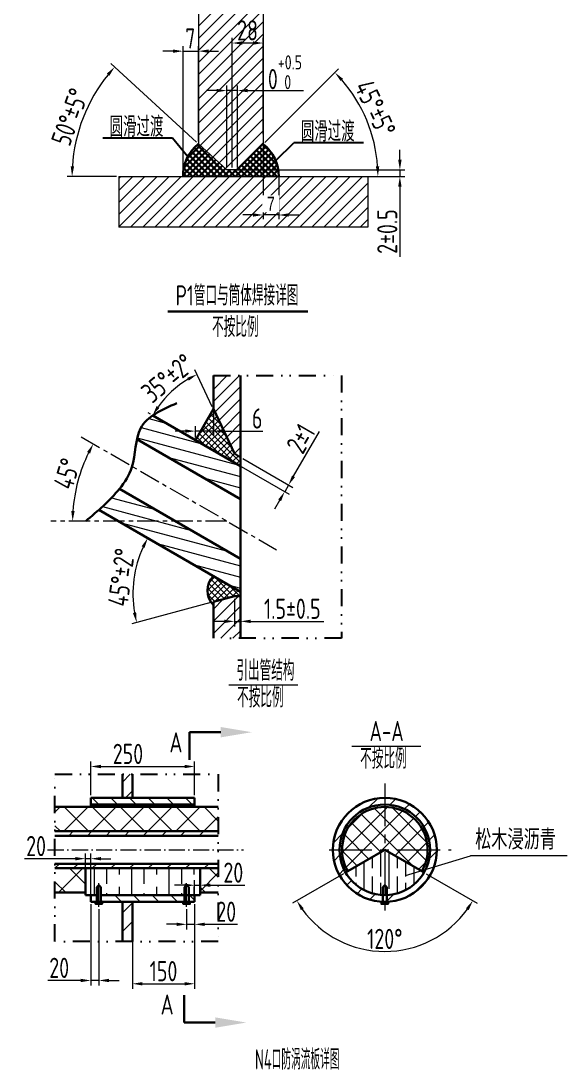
# Model space of a CAD drawing. Header units: millimetres. Extents: x -750 to 17070, y -300 to 24930.
# Drawn here: x 6781 to 10843, y 10919 to 18649 of the extents above; entities that cross this region are included whole.
import ezdxf

# ---------------------------------------------------------------- set-up
doc = ezdxf.new("R2010")
doc.units = ezdxf.units.MM
doc.header["$LTSCALE"] = 10
for name, pattern in [('ACAD_ISO10W100', [18, 12, -3, 0, -3]), ('CENTER', [50.8, 31.75, -6.35, 6.35, -6.35]), ('DIVIDE', [31.75, 12.7, -6.35, 0, -6.35, 0, -6.35]), ('PHANTOM', [63.5, 31.75, -6.35, 6.35, -6.35, 6.35, -6.35])]:
    doc.linetypes.add(name, pattern=pattern)
doc.layers.get('0').update_dxf_attribs({"lineweight": 30})
for name, color, linetype, lineweight in [('1轮廓实线层', 7, 'Continuous', 30), ('1轮廓实线层 @ 30', 7, 'Continuous', 30), ('3中心线层', 1, 'CENTER', 15), ('5剖面线层', 2, 'Continuous', 15), ('6文字层', 3, 'Continuous', 15), ('6文字层 @ 30', 3, 'Continuous', 15), ('7标注层', 4, 'Continuous', 15), ('中心线', 1, 'ACAD_ISO10W100', 18)]:
    doc.layers.add(name, color=color, linetype=linetype, lineweight=lineweight)
doc.layers.add('2细线层', color=4, linetype='Continuous')
doc.layers.add('9双点划线层', color=6, linetype='PHANTOM')
doc.styles.add('HGCAD', font='HGCAD.SHX', dxfattribs={"width": 0.75, "bigfont": 'HGCADHZ.SHX'})
doc.styles.add('PC_TEXTSTYLE', font='isocp.shx', dxfattribs={"width": 0.8, "bigfont": 'hzfs.shx'})
doc.styles.add('工程字', font='gbenor.shx', dxfattribs={"width": 0.8, "bigfont": 'gbcbig.shx'})
doc.dimstyles.new('HGCAD$0', dxfattribs={"dimtxt": 3.5, "dimasz": 2.5, "dimexe": 1, "dimexo": 1, "dimgap": 1, "dimtad": 1, "dimdec": 1, "dimdsep": 46, "dimtxsty": 'HGCAD', "dimcen": 0, "dimclrd": 4, "dimclre": 4, "dimclrt": 3, "dimadec": 1, "dimazin": 0, "dimtfac": 1, "dimtmove": 0, "dimatfit": 1, "dimfxl": 0, "dimlwd": 15, "dimlwe": 15, "dimarcsym": 0})
doc.dimstyles.new('ISO-25', dxfattribs={"dimscale": 0, "dimtxt": 5, "dimasz": 2.5, "dimexe": 1.25, "dimexo": 0.625, "dimtad": 1, "dimtxsty": 'PC_TEXTSTYLE', "dimcen": 2.5, "dimclrd": 4, "dimclre": 4, "dimclrt": 3, "dimadec": 0, "dimazin": 0, "dimtfac": 1, "dimtmove": 0, "dimatfit": 3, "dimfxl": 0, "dimlwd": 15, "dimlwe": 15, "dimarcsym": 0})
pattern_1 = [(135, (24563.38, 15318.62), (-104.0183, -104.0183), []), (225, (24563.38, 15318.62), (104.0183, -104.0183), [])]
pattern_2 = [(45, (24563.38, 15318.62), (-69.34554, 69.34554), [])]
pattern_3 = [(45, (-178023.124, -102310.184), (-22.671431, 22.671431), []), (135, (-178023.124, -102310.184), (-22.671431, -22.671431), [])]

# ---------------------------------------------------------------- blocks, each defined once
blk = doc.blocks.new('*D76')
at = {"layer": '6文字层', "color": 4, "lineweight": 15}
for p, q in [((9599, 17616.6), (9599, 17691.6)), ((8370.9, 17541.6), (9636.5, 17541.6)), ((9262.7, 17492.4), (9636.5, 17492.4)), ((9599, 17541.6), (9599, 17492.4)), ((9599, 17417.4), (9599, 16896.6))]:
    blk.add_line(p, q, dxfattribs=at)
at = {"layer": '6文字层', "color": 4}
for points in [[(9586.5, 17616.6), (9611.5, 17616.6), (9599, 17541.6)], [(9611.5, 17417.4), (9586.5, 17417.4), (9599, 17492.4)]]:
    blk.add_solid(points, dxfattribs=at)
at = {"layer": 'Defpoints', "color": 0}
for p in [(8352.1, 17541.6), (9243.9, 17492.4), (9599, 17492.4)]:
    blk.add_point(p, dxfattribs=at)
at = {"layer": '6文字层', "color": 3, "insert": (9505.2, 17083.3), "char_height": 150, "attachment_point": 5, "rotation": 90, "style": 'PC_TEXTSTYLE'}
blk.add_mtext('2%%p0.5', dxfattribs=at)
blk = doc.blocks.new('*D87')
at = {"layer": '6文字层', "color": 4, "lineweight": 15}
for p, q in [((8312.1, 17560.4), (8312.1, 18168.4)), ((8392.1, 17560.4), (8392.1, 18168.4)), ((8237.1, 18130.9), (8162.1, 18130.9)), ((8392.1, 18130.9), (8312.1, 18130.9)), ((8467.1, 18130.9), (8881.9, 18130.9))]:
    blk.add_line(p, q, dxfattribs=at)
at = {"layer": '6文字层', "color": 4}
for points in [[(8237.1, 18118.4), (8237.1, 18143.4), (8312.1, 18130.9)], [(8467.1, 18143.4), (8467.1, 18118.4), (8392.1, 18130.9)]]:
    blk.add_solid(points, dxfattribs=at)
at = {"layer": 'Defpoints', "color": 0}
for p in [(8312.1, 18130.9), (8312.1, 17541.6), (8392.1, 17541.6)]:
    blk.add_point(p, dxfattribs=at)
at = {"layer": '6文字层', "color": 3, "insert": (8744.5, 18266.9), "char_height": 150, "attachment_point": 5, "style": 'PC_TEXTSTYLE'}
blk.add_mtext('0{}{{\\H0.7x;{\\S+0.5^  0;}}{}}', dxfattribs=at)
blk = doc.blocks.new('*D88')
at = {"layer": '6文字层', "color": 4, "lineweight": 15}
for p, q in [((8352.1, 17560.4), (8352.1, 18521.8)), ((8507.6, 18484.3), (8427.1, 18484.3)), ((8582.6, 17807.9), (8582.6, 18521.8))]:
    blk.add_line(p, q, dxfattribs=at)
at = {"layer": '6文字层', "color": 4}
for points in [[(8427.1, 18496.8), (8427.1, 18471.8), (8352.1, 18484.3)], [(8507.6, 18471.8), (8507.6, 18496.8), (8582.6, 18484.3)]]:
    blk.add_solid(points, dxfattribs=at)
at = {"layer": 'Defpoints', "color": 0}
for p in [(8352.1, 18484.3), (8582.6, 17789.2), (8352.1, 17541.6)]:
    blk.add_point(p, dxfattribs=at)
at = {"layer": '6文字层', "color": 3, "insert": (8466.3, 18578), "char_height": 150, "attachment_point": 5, "style": 'PC_TEXTSTYLE'}
blk.add_mtext('28{}{{\\H0.7x;}{}}', dxfattribs=at)
blk = doc.blocks.new('*D85')
at = {"layer": '6文字层', "color": 4, "lineweight": 15}
for p, q in [((8595.8, 17745.3), (9142.1, 18291.6)), ((9378.7, 17492.4), (9473.2, 17492.4))]:
    blk.add_line(p, q, dxfattribs=at)
blk.add_arc((8342.9, 17492.4), 1092.8, 3.93308, 41.06692, dxfattribs=at)
at = {"layer": '6文字层', "color": 4}
for points in [[(9175.9, 18218.8), (9157.7, 18201.8), (9115.6, 18265.1)], [(9420.6, 17566.9), (9445.6, 17567.8), (9435.7, 17492.4)]]:
    blk.add_solid(points, dxfattribs=at)
at = {"layer": 'Defpoints', "color": 0}
for p in [(8582.6, 17732.1), (9398.4, 17775.2), (7510.5, 17492.4), (8392.1, 17541.6), (9360, 17492.4)]:
    blk.add_point(p, dxfattribs=at)
at = {"layer": '6文字层', "color": 3, "insert": (9416.1, 17998.5), "char_height": 150, "attachment_point": 5, "rotation": 295.24933, "style": 'PC_TEXTSTYLE'}
blk.add_mtext('45%%D{}{{\\H0.7x;{\\H1.4x;\\A1%%p5%%d}}{}}', dxfattribs=at)
blk = doc.blocks.new('*D86')
at = {"layer": '6文字层', "color": 4, "lineweight": 15}
for p, q in [((8087.7, 17747.3), (7450.7, 18331.1)), ((7491.8, 17492.4), (7124.5, 17492.4))]:
    blk.add_line(p, q, dxfattribs=at)
blk.add_arc((8365.8, 17492.4), 1203.8, 141.06237, 176.42976, dxfattribs=at)
at = {"layer": '6文字层', "color": 4}
for points in [[(7438.9, 18240.8), (7420, 18257.1), (7478.4, 18305.8)], [(7151.8, 17567.7), (7176.8, 17567), (7162, 17492.4)]]:
    blk.add_solid(points, dxfattribs=at)
at = {"layer": 'Defpoints', "color": 0}
for p in [(7306.3, 18063.8), (8101.5, 17734.6), (7510.5, 17492.4), (8312.1, 17541.6), (9360, 17492.4)]:
    blk.add_point(p, dxfattribs=at)
at = {"layer": '6文字层', "color": 3, "insert": (7146.1, 17935.2), "char_height": 150, "attachment_point": 5, "rotation": 70.04569, "style": 'PC_TEXTSTYLE'}
blk.add_mtext('50°±5°{}{{\\H0.7x;}{}}', dxfattribs=at)
blk = doc.blocks.new('*D77')
at = {"layer": '6文字层', "color": 4, "lineweight": 15}
for p, q in [((7911.9, 18423.8), (7836.9, 18423.8)), ((7986.9, 17511.3), (7986.9, 18461.3)), ((7986.9, 18423.8), (8101.5, 18423.8)), ((8101.5, 17753.4), (8101.5, 18461.3)), ((8176.5, 18423.8), (8251.5, 18423.8))]:
    blk.add_line(p, q, dxfattribs=at)
at = {"layer": '6文字层', "color": 4}
for points in [[(7911.9, 18411.3), (7911.9, 18436.3), (7986.9, 18423.8)], [(8176.5, 18436.3), (8176.5, 18411.3), (8101.5, 18423.8)]]:
    blk.add_solid(points, dxfattribs=at)
at = {"layer": 'Defpoints', "color": 0}
for p in [(8101.5, 18423.8), (8101.5, 17734.6), (7986.9, 17492.5)]:
    blk.add_point(p, dxfattribs=at)
at = {"layer": '6文字层', "color": 3, "insert": (8040.5, 18517.6), "char_height": 150, "attachment_point": 5, "style": 'PC_TEXTSTYLE'}
blk.add_mtext('7', dxfattribs=at)
blk = doc.blocks.new('*D43')
at = {"layer": '1轮廓实线层', "color": 4, "lineweight": 15}
for p, q in [((7301.1, 12085.1), (7301.1, 11481.8)), ((7361, 12048), (7361, 11481.8)), ((7226.1, 11519.3), (6981.5, 11519.3)), ((7361, 11519.3), (7301.1, 11519.3)), ((7436, 11519.3), (7511, 11519.3))]:
    blk.add_line(p, q, dxfattribs=at)
at = {"layer": '1轮廓实线层', "color": 4}
for points in [[(7226.1, 11506.8), (7226.1, 11531.8), (7301.1, 11519.3)], [(7436, 11531.8), (7436, 11506.8), (7361, 11519.3)]]:
    blk.add_solid(points, dxfattribs=at)
at = {"layer": 'Defpoints', "color": 0}
for p in [(7301.1, 12103.8), (7361, 12066.8), (7301.1, 11519.3)]:
    blk.add_point(p, dxfattribs=at)
at = {"layer": '1轮廓实线层', "color": 3, "insert": (7066.3, 11613.1), "char_height": 150, "attachment_point": 5, "style": 'PC_TEXTSTYLE'}
blk.add_mtext('20', dxfattribs=at)
blk = doc.blocks.new('*D44')
at = {"layer": '1轮廓实线层', "color": 4, "lineweight": 15}
for p, q in [((7260.7, 12172), (7260.7, 12461.5)), ((7301.1, 12122.6), (7301.1, 12461.5)), ((7185.7, 12424), (6809.5, 12424)), ((7301.1, 12424), (7260.7, 12424)), ((7376.1, 12424), (7451.1, 12424))]:
    blk.add_line(p, q, dxfattribs=at)
at = {"layer": '1轮廓实线层', "color": 4}
for points in [[(7185.7, 12411.5), (7185.7, 12436.5), (7260.7, 12424)], [(7376.1, 12436.5), (7376.1, 12411.5), (7301.1, 12424)]]:
    blk.add_solid(points, dxfattribs=at)
at = {"layer": 'Defpoints', "color": 0}
for p in [(7260.7, 12424), (7260.7, 12153.2), (7301.1, 12103.8)]:
    blk.add_point(p, dxfattribs=at)
at = {"layer": '1轮廓实线层', "color": 3, "insert": (6894.3, 12517.8), "char_height": 150, "attachment_point": 5, "style": 'PC_TEXTSTYLE'}
blk.add_mtext('20', dxfattribs=at)
blk = doc.blocks.new('*D45')
at = {"layer": '1轮廓实线层', "color": 4, "lineweight": 15}
for p, q in [((8073.3, 12085.1), (8073.3, 11457.1)), ((7610, 11938), (7610, 11457.1)), ((7685, 11494.6), (7998.3, 11494.6))]:
    blk.add_line(p, q, dxfattribs=at)
at = {"layer": '1轮廓实线层', "color": 4}
for points in [[(7685, 11507.1), (7685, 11482.1), (7610, 11494.6)], [(7998.3, 11482.1), (7998.3, 11507.1), (8073.3, 11494.6)]]:
    blk.add_solid(points, dxfattribs=at)
at = {"layer": 'Defpoints', "color": 0}
for p in [(8073.3, 12103.8), (7610, 11956.8), (8073.3, 11494.6)]:
    blk.add_point(p, dxfattribs=at)
at = {"layer": '1轮廓实线层', "color": 3, "insert": (7841.6, 11588.3), "char_height": 150, "attachment_point": 5, "style": 'PC_TEXTSTYLE'}
blk.add_mtext('150', dxfattribs=at)
blk = doc.blocks.new('*D46')
at = {"layer": '1轮廓实线层', "color": 4, "lineweight": 15}
for p, q in [((8073.3, 12085.1), (8073.3, 11898.9)), ((8013.4, 12048), (8013.4, 11898.9)), ((7938.4, 11936.4), (7863.4, 11936.4)), ((8013.4, 11936.4), (8073.3, 11936.4)), ((8148.3, 11936.4), (8392.9, 11936.4))]:
    blk.add_line(p, q, dxfattribs=at)
at = {"layer": '1轮廓实线层', "color": 4}
for points in [[(7938.4, 11923.9), (7938.4, 11948.9), (8013.4, 11936.4)], [(8148.3, 11948.9), (8148.3, 11923.9), (8073.3, 11936.4)]]:
    blk.add_solid(points, dxfattribs=at)
at = {"layer": 'Defpoints', "color": 0}
for p in [(8013.4, 12066.8), (8073.3, 12103.8), (8073.3, 11936.4)]:
    blk.add_point(p, dxfattribs=at)
at = {"layer": '1轮廓实线层', "color": 3, "insert": (8308.1, 12030.1), "char_height": 150, "attachment_point": 5, "style": 'PC_TEXTSTYLE'}
blk.add_mtext('20', dxfattribs=at)
blk = doc.blocks.new('*D47')
at = {"layer": '1轮廓实线层', "color": 4, "lineweight": 15}
for p, q in [((7998.3, 12227), (7923.3, 12227)), ((8073.3, 12122.6), (8073.3, 12264.5)), ((8073.3, 12227), (8113.7, 12227)), ((8113.7, 12172), (8113.7, 12264.5)), ((8188.7, 12227), (8445.6, 12227))]:
    blk.add_line(p, q, dxfattribs=at)
at = {"layer": '1轮廓实线层', "color": 4}
for points in [[(7998.3, 12214.5), (7998.3, 12239.5), (8073.3, 12227)], [(8188.7, 12239.5), (8188.7, 12214.5), (8113.7, 12227)]]:
    blk.add_solid(points, dxfattribs=at)
at = {"layer": 'Defpoints', "color": 0}
for p in [(8113.7, 12227), (8113.7, 12153.2), (8073.3, 12103.8)]:
    blk.add_point(p, dxfattribs=at)
at = {"layer": '1轮廓实线层', "color": 3, "insert": (8360.8, 12320.7), "char_height": 150, "attachment_point": 5, "style": 'PC_TEXTSTYLE'}
blk.add_mtext('20', dxfattribs=at)
blk = doc.blocks.new('*D48')
at = {"layer": '1轮廓实线层', "color": 4, "lineweight": 15}
for p, q in [((9179.2, 12312.2), (8800.2, 12093.4)), ((9794.8, 12312.2), (10173.7, 12093.4))]:
    blk.add_line(p, q, dxfattribs=at)
blk.add_arc((9487, 12489.9), 755.5, 215.69008, 324.30992, dxfattribs=at)
at = {"layer": '1轮廓实线层', "color": 4}
for points in [[(8883.9, 12055.9), (8862.9, 12042.4), (8832.7, 12112.2)], [(10111.1, 12042.4), (10090.1, 12055.9), (10141.3, 12112.2)]]:
    blk.add_solid(points, dxfattribs=at)
at = {"layer": 'Defpoints', "color": 0}
for p in [(9487, 12489.9), (9487, 12489.9), (9195.4, 12321.6), (9778.5, 12321.6), (9228.6, 11780)]:
    blk.add_point(p, dxfattribs=at)
at = {"layer": '1轮廓实线层', "color": 3, "insert": (9487, 11828.1), "char_height": 150, "attachment_point": 5, "style": 'PC_TEXTSTYLE'}
blk.add_mtext('120%%d', dxfattribs=at)
blk = doc.blocks.new('*D49')
at = {"layer": '1轮廓实线层', "color": 4, "lineweight": 15}
for p, q in [((7301.1, 12894.8), (7301.1, 13146.4)), ((8073.3, 12894.8), (8073.3, 13146.4)), ((7376.1, 13108.9), (7998.3, 13108.9))]:
    blk.add_line(p, q, dxfattribs=at)
at = {"layer": '1轮廓实线层', "color": 4}
for points in [[(7376.1, 13121.4), (7376.1, 13096.4), (7301.1, 13108.9)], [(7998.3, 13096.4), (7998.3, 13121.4), (8073.3, 13108.9)]]:
    blk.add_solid(points, dxfattribs=at)
at = {"layer": 'Defpoints', "color": 0}
for p in [(8073.3, 13108.9), (7301.1, 12876), (8073.3, 12876)]:
    blk.add_point(p, dxfattribs=at)
at = {"layer": '1轮廓实线层', "color": 3, "insert": (7577.4, 13202.7), "char_height": 150, "attachment_point": 5, "style": 'PC_TEXTSTYLE'}
blk.add_mtext('250', dxfattribs=at)
blk = doc.blocks.new('*D78')
at = {"layer": '1轮廓实线层', "color": 4, "lineweight": 15}
blk.add_arc((8313.4, 14932.1), 1147.4, 153.74588, 176.25412, dxfattribs=at)
at = {"layer": '1轮廓实线层', "color": 4}
for points in [[(7295.4, 15433.7), (7273.4, 15445.5), (7319.7, 15505.8)], [(7156, 15007.4), (7181, 15006.6), (7166, 14932.1)]]:
    blk.add_solid(points, dxfattribs=at)
at = {"layer": 'Defpoints', "color": 0}
for p in [(7229.5, 15557.9), (7183.5, 15131.3), (7005.2, 14932.1), (8313.4, 14932.1), (8680.8, 14720)]:
    blk.add_point(p, dxfattribs=at)
at = {"layer": '1轮廓实线层', "color": 3, "insert": (7123.3, 15284.4), "char_height": 150, "attachment_point": 5, "rotation": 73.50699, "style": 'PC_TEXTSTYLE'}
blk.add_mtext('45%%D', dxfattribs=at)
blk = doc.blocks.new('*D79')
at = {"layer": '1轮廓实线层', "color": 4, "lineweight": 15}
for p, q in [((8204.3, 15782.2), (8073.9, 16055.9)), ((7745.8, 15726.2), (7728.1, 15736.4))]:
    blk.add_line(p, q, dxfattribs=at)
blk.add_arc((8415.2, 15339.7), 755.8, 121.16306, 144.3123, dxfattribs=at)
at = {"layer": '1轮廓实线层', "color": 4}
for points in [[(8030, 15975.5), (8018.1, 15997.5), (8090.1, 16022.1)], [(7790.8, 15787.5), (7811.8, 15773.9), (7760.6, 15717.7)]]:
    blk.add_solid(points, dxfattribs=at)
at = {"layer": 'Defpoints', "color": 0}
for p in [(7849.2, 15840.7), (7762.1, 15716.8), (8212.4, 15765.3), (8369.8, 15434.9), (8414.4, 15340.2)]:
    blk.add_point(p, dxfattribs=at)
at = {"layer": '1轮廓实线层', "color": 3, "insert": (7873.5, 15994.2), "char_height": 150, "attachment_point": 5, "rotation": 39.61288, "style": 'PC_TEXTSTYLE'}
blk.add_mtext('35%%D%%P2%%D', dxfattribs=at)
blk = doc.blocks.new('*D80')
at = {"layer": '1轮廓实线层', "color": 4, "lineweight": 15}
blk.add_line((8194.3, 14327), (7605.9, 14169.3), dxfattribs=at)
blk.add_arc((8439.7, 14392.7), 825.8, 155.20559, 189.79441, dxfattribs=at)
at = {"layer": '1轮廓实线层', "color": 4}
for points in [[(7701.2, 14733.3), (7679, 14744.8), (7724.6, 14805.6)], [(7613.8, 14249.6), (7638.2, 14254.9), (7642.1, 14179)]]:
    blk.add_solid(points, dxfattribs=at)
at = {"layer": 'Defpoints', "color": 0}
for p in [(7360.8, 15015.7), (7614, 14392.7), (8414.4, 14407.3), (8212.4, 14331.8), (8369.8, 14374)]:
    blk.add_point(p, dxfattribs=at)
at = {"layer": '1轮廓实线层', "color": 3, "insert": (7528.3, 14514.7), "char_height": 150, "attachment_point": 5, "rotation": 82.37596, "style": 'PC_TEXTSTYLE'}
blk.add_mtext('45%%D%%P2%%D', dxfattribs=at)
blk = doc.blocks.new('*D81')
at = {"layer": '1轮廓实线层', "color": 4, "lineweight": 15}
for p, q in [((8808.4, 15265), (9000.4, 15597.5)), ((8430.6, 15396.5), (8803.4, 15181.3)), ((8402.2, 15347.2), (8774.9, 15132)), ((8770.9, 15200), (8742.5, 15150.8)), ((8705, 15085.8), (8667.5, 15020.9))]:
    blk.add_line(p, q, dxfattribs=at)
at = {"layer": '1轮廓实线层', "color": 4}
for points in [[(8797.6, 15271.2), (8819.2, 15258.7), (8770.9, 15200)], [(8715.8, 15079.6), (8694.1, 15092.1), (8742.5, 15150.8)]]:
    blk.add_solid(points, dxfattribs=at)
at = {"layer": 'Defpoints', "color": 0}
for p in [(8414.4, 15405.9), (8385.9, 15356.6), (8742.5, 15150.8)]:
    blk.add_point(p, dxfattribs=at)
at = {"layer": '1轮廓实线层', "color": 3, "insert": (8861.8, 15545), "char_height": 150, "attachment_point": 5, "rotation": 60, "style": 'PC_TEXTSTYLE'}
blk.add_mtext('2%%P1', dxfattribs=at)
blk = doc.blocks.new('*D82')
at = {"layer": '1轮廓实线层', "color": 4, "lineweight": 15}
for p, q in [((8369.8, 14355.2), (8369.8, 14149.7)), ((8414.4, 14355.2), (8414.4, 14149.7)), ((8294.8, 14187.2), (8219.8, 14187.2)), ((8369.8, 14187.2), (8414.4, 14187.2)), ((8489.4, 14187.2), (9033.9, 14187.2))]:
    blk.add_line(p, q, dxfattribs=at)
at = {"layer": '1轮廓实线层', "color": 4}
for points in [[(8294.8, 14174.7), (8294.8, 14199.7), (8369.8, 14187.2)], [(8489.4, 14199.7), (8489.4, 14174.7), (8414.4, 14187.2)]]:
    blk.add_solid(points, dxfattribs=at)
at = {"layer": 'Defpoints', "color": 0}
for p in [(8369.8, 14374), (8414.4, 14374), (8414.4, 14187.2)]:
    blk.add_point(p, dxfattribs=at)
at = {"layer": '1轮廓实线层', "color": 3, "insert": (8799.1, 14281), "char_height": 150, "attachment_point": 5, "style": 'PC_TEXTSTYLE'}
blk.add_mtext('1.5%%P0.5', dxfattribs=at)
blk = doc.blocks.new('*D83')
at = {"layer": '1轮廓实线层', "color": 4, "lineweight": 15}
for p, q in [((8212.4, 15746.6), (8212.4, 15563.4)), ((8078.8, 15552.7), (8078.8, 15638.4)), ((8003.8, 15600.9), (7928.8, 15600.9)), ((8212.4, 15600.9), (8078.8, 15600.9)), ((8287.4, 15600.9), (8581.2, 15600.9))]:
    blk.add_line(p, q, dxfattribs=at)
at = {"layer": '1轮廓实线层', "color": 4}
for points in [[(8003.8, 15588.4), (8003.8, 15613.4), (8078.8, 15600.9)], [(8287.4, 15613.4), (8287.4, 15588.4), (8212.4, 15600.9)]]:
    blk.add_solid(points, dxfattribs=at)
at = {"layer": 'Defpoints', "color": 0}
for p in [(8212.4, 15765.3), (8078.8, 15600.9), (8078.8, 15533.9)]:
    blk.add_point(p, dxfattribs=at)
at = {"layer": '1轮廓实线层', "color": 3, "insert": (8538.3, 15694.7), "char_height": 150, "attachment_point": 5, "style": 'PC_TEXTSTYLE'}
blk.add_mtext('6', dxfattribs=at)
blk = doc.blocks.new('*D190')
at = {"layer": '1轮廓实线层', "color": 4, "lineweight": 15}
for p, q in [((8582.6, 17759.2), (8582.6, 17176.6)), ((8697.9, 17493.6), (8697.9, 17176.6)), ((8507.6, 17206.6), (8432.6, 17206.6)), ((8697.9, 17206.6), (8582.6, 17206.6)), ((8772.9, 17206.6), (8847.9, 17206.6))]:
    blk.add_line(p, q, dxfattribs=at)
at = {"layer": '1轮廓实线层', "color": 4}
for points in [[(8507.6, 17194.1), (8507.6, 17219.1), (8582.6, 17206.6)], [(8772.9, 17219.1), (8772.9, 17194.1), (8697.9, 17206.6)]]:
    blk.add_solid(points, dxfattribs=at)
at = {"layer": 'Defpoints', "color": 0}
for p in [(8582.6, 17789.2), (8697.9, 17523.6)]:
    blk.add_point(p, dxfattribs=at)
at = {"layer": '1轮廓实线层', "color": 3, "insert": (8640.2, 17289.1), "char_height": 105, "attachment_point": 5, "style": 'HGCAD', "bg_fill": 3, "box_fill_scale": 1.1, "bg_fill_color": 256, "bg_fill_true_color": 13158600, "bg_fill_transparency": 0}
blk.add_mtext('7{}{{\\H0.7x;}{}}', dxfattribs=at)
at = {"layer": 'Defpoints', "color": 0}
blk.add_point((8582.6, 17206.6), dxfattribs=at)

msp = doc.modelspace()

# ---------------------------------------------------------------- hatches: boundary and pattern name
at = {"layer": '1轮廓实线层'}
h = msp.add_hatch(dxfattribs=at)
h.set_pattern_fill('ANSI37', color=2, scale=10, style=0)
h.paths.add_polyline_path([(8582.561, 17732.055), (8392.136, 17541.631), (8312.068, 17541.631), (8101.492, 17734.641, 0.13525572), (8006.616, 17605.222), (7990.642, 17545.433, 0.04410028), (7986.906, 17492.389), (8542.793, 17492.389), (8675.96, 17611.904, 0.13433148)])
h.paths.add_polyline_path([(8675.96, 17611.904), (8542.793, 17492.389), (8697.883, 17492.389, 0.10655119)])
at = {"layer": '5剖面线层'}
h = msp.add_hatch(dxfattribs=at)
h.set_pattern_fill('ANSI31', color=256, scale=20, style=0)
h.paths.add_polyline_path([(8582.561, 18843.109), (8101.492, 18843.109), (8101.492, 17734.641), (8102.389, 17733.818), (8312.068, 17541.631), (8392.136, 17541.631), (8582.561, 17732.055)])
h.paths.add_polyline_path([(7510.534, 17116.365), (9359.958, 17116.365), (9359.958, 17492.389), (7510.534, 17492.389)])
h.paths.add_polyline_path([(8362.805, 18728.01), (8569.805, 18728.01), (8569.805, 18428.01), (8362.805, 18428.01)], flags=24)
h.paths.add_polyline_path([(8588.915, 17394.054), (8691.529, 17394.054), (8691.529, 17184.054), (8588.915, 17184.054)], flags=24)
h = msp.add_hatch(dxfattribs=at)
h.set_pattern_fill('ANSI31', color=256, scale=20.19669, angle=180)
h.set_pattern_definition([(45, (-178023.124, -102310.184), (-45.342862, 45.342862), [])])
h.paths.add_polyline_path([(8414.393, 15405.886), (8369.815, 15434.94), (8212.413, 15765.305), (8212.413, 16014.788), (8414.393, 16014.788)])
h.paths.add_polyline_path([(8212.413, 14331.805), (8369.815, 14373.98), (8414.393, 14373.98), (8414.393, 14061.666), (8212.413, 14061.666)])
h = msp.add_hatch(dxfattribs=at)
h.set_pattern_fill('ANSI31', color=256, scale=25.245862, angle=240)
h.set_pattern_definition([(345, (-6063.76, -9901.65), (20.7458, 77.42438), [])])
edge = h.paths.add_edge_path()
edge.add_spline(control_points=[(7643.831, 15540.205), (7649.814, 15569.146), (7670.887, 15639.546), (7723.321, 15690.117), (7762.087, 15716.802)], knot_values=[18.63552737, 18.63552737, 18.63552737, 18.63552737, 27.50387912, 41.46103335, 41.46103335, 41.46103335, 41.46103335], degree=3, periodic=0)
edge.add_line((7762.087, 15716.802), (8414.393, 15340.193))
edge.add_line((8414.393, 15340.193), (8414.393, 15095.321))
edge.add_line((8414.393, 15095.321), (7643.831, 15540.205))
h.paths.add_polyline_path([(7505.542, 14932.073), (7929.673, 14932.073), (8414.393, 14652.22), (8414.393, 14407.348)])
edge = h.paths.add_edge_path()
edge.add_spline(control_points=[(7360.78, 15015.651), (7415.545, 15064.176), (7467.989, 15114.983), (7514.145, 15171.978)], knot_values=[80.19911932, 80.19911932, 80.19911932, 80.19911932, 101.8955947, 101.8955947, 101.8955947, 101.8955947], degree=3, periodic=0)
edge.add_line((7514.145, 15171.978), (7929.673, 14932.073))
edge.add_line((7929.673, 14932.073), (7505.542, 14932.073))
edge.add_line((7505.542, 14932.073), (7360.78, 15015.651))
h = msp.add_hatch(dxfattribs=at)
h.set_pattern_fill('ANSI37', color=2, scale=10.098345, angle=180)
h.set_pattern_definition(pattern_3)
h.paths.add_polyline_path([(8369.815, 15434.94), (8414.393, 15405.886), (8414.393, 15340.193), (8078.83, 15533.931), (8212.413, 15765.305)])
h = msp.add_hatch(dxfattribs=at)
h.set_pattern_fill('ANSI37', color=256, scale=10.098345, angle=180)
h.set_pattern_definition(pattern_3)
h.paths.add_polyline_path([(8212.413, 14331.805), (8212.413, 14307.809, -0.40854827), (8212.413, 14523.961), (8414.393, 14407.348), (8414.393, 14373.98), (8369.815, 14373.98)])
h = msp.add_hatch(dxfattribs=at)
h.set_pattern_fill('ANSI31', color=256, scale=30.888, style=0)
h.set_pattern_definition(pattern_2)
h.paths.add_polyline_path([(7609.984, 13050.99), (7535.852, 13050.99), (7535.852, 12876.016), (7609.984, 12876.016)])
h.paths.add_polyline_path([(7609.984, 12103.816), (7535.852, 12103.816), (7535.852, 11809.78), (7609.984, 11809.78)])
h = msp.add_hatch(dxfattribs=at)
h.set_pattern_fill('ANSI31', color=256, scale=30.888, angle=90, style=0)
h.set_pattern_definition([(135, (24563.38, 15318.62), (-69.34554, -69.34554), [])])
h.paths.add_polyline_path([(7301.104, 12876.016), (7301.104, 12826.595), (8073.304, 12826.595), (8073.304, 12876.016)])
h.paths.add_polyline_path([(7997.655, 12103.816), (7997.655, 12153.237), (7376.752, 12153.237), (7376.752, 12103.816), (7385.645, 12103.816)])
h.paths.add_polyline_path([(7301.104, 12103.816), (7345.226, 12103.816), (7345.226, 12153.237), (7301.104, 12153.237)])
h.paths.add_polyline_path([(8073.304, 12153.237), (8029.181, 12153.237), (8029.181, 12103.816), (8038.075, 12103.816), (8073.304, 12103.816)])
h = msp.add_hatch(dxfattribs=at)
h.set_pattern_fill('ANSI31', color=256, scale=30.888, style=0)
h.set_pattern_definition([(45, (24778.53, 15318.62), (-69.34554, 69.34554), [])])
h.paths.add_polyline_path([(9486.975, 12826.595), (9486.975, 12876.016, 0.41421356), (9100.875, 12489.916), (9150.295, 12489.916, -0.41421356)])
h.paths.add_polyline_path([(9486.975, 12876.016), (9486.975, 12826.595, -0.41421356), (9823.654, 12489.916), (9873.075, 12489.916, 0.41421356)])
h.paths.add_polyline_path([(9150.295, 12489.916), (9100.875, 12489.916, 0.40230246), (9471.211, 12104.138), (9471.211, 12153.606, -0.40056114)])
h.paths.add_polyline_path([(9502.738, 12153.606), (9502.738, 12104.138, 0.40230246), (9873.075, 12489.916), (9823.654, 12489.916, -0.40056114)])
h = msp.add_hatch(dxfattribs=at)
h.set_pattern_fill('ANSI37', color=256, scale=46.332, angle=90, style=0)
h.set_pattern_definition(pattern_1)
h.paths.add_polyline_path([(8248.29, 12627.368), (8248.29, 12808.063), (7034.696, 12808.063), (7034.696, 12627.368)])
h = msp.add_hatch(dxfattribs=at)
h.set_pattern_fill('ANSI37', color=256, scale=30.888, style=0)
h.set_pattern_definition([(45, (24778.53, 15318.62), (-69.34554, 69.34554), []), (135, (24778.53, 15318.62), (-69.34554, -69.34554), [])])
h.paths.add_polyline_path([(9805.121, 12489.916, 0.41421356), (9486.975, 12808.063), (9486.975, 12489.916)])
h.paths.add_polyline_path([(9486.975, 12808.063, 0.41421356), (9168.828, 12489.916), (9486.975, 12489.916)])
h.paths.add_polyline_path([(9168.828, 12489.916, 0.1316525), (9211.452, 12330.843), (9486.975, 12489.916)])
h.paths.add_polyline_path([(9486.975, 12489.916), (9762.497, 12330.843, 0.1316525), (9805.121, 12489.916)])
h = msp.add_hatch(dxfattribs=at)
h.set_pattern_fill('ANSI31', color=256, scale=30.888, style=0)
h.set_pattern_definition(pattern_2)
h.paths.add_polyline_path([(7034.696, 12627.368), (7034.696, 12593.391), (8248.29, 12593.391), (8248.29, 12627.368)])
h.paths.add_polyline_path([(8248.29, 12352.465), (8248.29, 12386.441), (7034.696, 12386.441), (7034.696, 12352.465)])
h = msp.add_hatch(dxfattribs=at)
h.set_pattern_fill('GOST_WOOD', color=256, scale=30.888, style=0)
h.set_pattern_definition([(90, (24778.53, 15318.62), (185.328, -1e-14), [308.88, -61.776]), (90, (24840.3, 15256.85), (185.328, -1e-14), [185.328, -46.332, 92.664, -46.332]), (90, (24902.08, 15164.18), (185.328, -1e-14), [308.88, -61.776])])
h.paths.add_polyline_path([(9486.975, 12227.531), (9502.738, 12211.768), (9502.738, 12153.606, 0.25543814), (9778.547, 12321.577), (9486.975, 12489.916)])
h.paths.add_polyline_path([(9195.402, 12321.577, 0.25543814), (9471.211, 12153.606), (9471.211, 12211.768), (9486.975, 12227.531), (9486.975, 12489.916)])
h = msp.add_hatch(dxfattribs=at)
h.set_pattern_fill('ANSI37', color=256, scale=46.332, angle=90, style=0)
h.set_pattern_definition(pattern_1)
h.paths.add_polyline_path([(8113.674, 12171.77), (8248.29, 12171.77), (8248.29, 12352.465), (8113.674, 12352.465)])
h.paths.add_polyline_path([(7034.696, 12171.77), (7260.733, 12171.77), (7260.733, 12352.465), (7034.696, 12352.465)])
h = msp.add_hatch(dxfattribs=at)
h.set_pattern_fill('GOST_WOOD', color=256, scale=46.332, style=0)
h.set_pattern_definition([(90, (24563.38, 15318.62), (277.992, -2e-14), [463.32, -92.664]), (90, (24656.05, 15225.96), (277.992, -2e-14), [277.992, -69.498, 138.996, -69.498]), (90, (24748.7, 15086.96), (277.992, -2e-14), [463.32, -92.664])])
h.paths.add_polyline_path([(7260.733, 12352.465), (7260.733, 12153.237), (7345.226, 12153.237), (7345.226, 12211.768), (7360.989, 12227.531), (7376.752, 12211.768), (7376.752, 12153.237), (7997.655, 12153.237), (7997.655, 12211.768), (8013.418, 12227.531), (8029.181, 12211.768), (8029.181, 12153.237), (8113.674, 12153.237), (8113.674, 12352.465)])

# ---------------------------------------------------------------- linework, layer by layer
at = {"lineweight": 20}
for p, q in [((8101.492, 18843.109), (8101.492, 17734.641)), ((8582.561, 18843.109), (8582.561, 17732.055)), ((8312.068, 17541.631), (8101.492, 17734.641)), ((8582.561, 17732.055), (8392.136, 17541.631)), ((7510.534, 17492.389), (9359.958, 17492.389)), ((7510.534, 17492.389), (7510.534, 17116.365)), ((8392.136, 17541.631), (8312.068, 17541.631)), ((9359.958, 17492.389), (9359.958, 17116.365)), ((9359.958, 17116.365), (7510.534, 17116.365))]:
    msp.add_line(p, q, dxfattribs=at)
for p, q in [((7535.852, 13050.99), (7535.852, 12876.016)), ((7609.984, 13050.99), (7609.984, 12876.016)), ((7301.104, 12876.016), (8073.304, 12876.016)), ((7301.104, 12876.016), (7301.104, 12808.063)), ((8073.304, 12876.016), (8073.304, 12808.063)), ((7034.696, 12808.063), (8248.29, 12808.063)), ((7301.104, 12826.595), (8073.304, 12826.595)), ((7034.696, 12171.77), (7260.733, 12171.77)), ((7260.733, 12153.237), (7345.226, 12153.237)), ((7301.104, 12153.237), (7301.104, 12103.816)), ((7376.752, 12153.237), (8113.674, 12153.237)), ((8073.304, 12153.237), (8073.304, 12103.816)), ((8113.674, 12171.77), (8248.29, 12171.77)), ((7301.104, 12103.816), (8073.304, 12103.816)), ((7535.852, 12103.816), (7535.852, 11809.78)), ((7609.984, 12103.816), (7609.984, 11809.78))]:
    msp.add_line(p, q)
at = {"layer": '1轮廓实线层'}
for p, q in [((7875.078, 16489.248), (8914.563, 16489.248)), ((8212.413, 16014.788), (8212.413, 15765.305)), ((8414.393, 16014.788), (8414.393, 14061.666)), ((7762.087, 15716.802), (8414.393, 15340.193)), ((8212.413, 15765.305), (8078.83, 15533.931)), ((8369.815, 15434.94), (8212.413, 15765.305)), ((7643.831, 15540.205), (8414.393, 15095.321)), ((8369.815, 15434.94), (8414.393, 15405.886)), ((7514.145, 15171.978), (8414.393, 14652.22)), ((7360.78, 15015.651), (8414.393, 14407.348)), ((8369.815, 14373.98), (8212.413, 14331.805)), ((8212.413, 14331.805), (8212.413, 14061.666)), ((8369.815, 14373.98), (8414.393, 14373.98)), ((8035.538, 13363.741), (8035.538, 13159.256)), ((8248.29, 12627.368), (7034.696, 12627.368)), ((8248.29, 12593.391), (7034.696, 12593.391)), ((9486.975, 12489.916), (9195.402, 12321.577)), ((9486.975, 12489.916), (9778.547, 12321.577)), ((8248.29, 12386.441), (7034.696, 12386.441)), ((8248.29, 12352.465), (7034.696, 12352.465)), ((7260.733, 12352.465), (7260.733, 12153.237)), ((8113.674, 12352.465), (8113.674, 12153.237)), ((7345.226, 12211.768), (7360.989, 12227.531)), ((7376.752, 12211.768), (7360.989, 12227.531)), ((7997.655, 12211.768), (8013.418, 12227.531)), ((8029.181, 12211.768), (8013.418, 12227.531)), ((9471.211, 12211.768), (9486.975, 12227.531)), ((9502.738, 12211.768), (9486.975, 12227.531)), ((7345.226, 12103.816), (7345.226, 12211.768)), ((7376.752, 12103.816), (7376.752, 12211.768)), ((7997.655, 12103.816), (7997.655, 12211.768)), ((8029.181, 12103.816), (8029.181, 12211.768)), ((9471.211, 12103.816), (9471.211, 12211.768)), ((9502.738, 12103.816), (9502.738, 12211.768)), ((7995.065, 11411.015), (7995.065, 11206.53))]:
    msp.add_line(p, q, dxfattribs=at)
at = {"layer": '1轮廓实线层', "lineweight": 20}
for p, q in [((8327.854, 13716.05), (8840.682, 13716.05)), ((9242.879, 13261.144), (9755.707, 13261.144))]:
    msp.add_line(p, q, dxfattribs=at)
at = {"layer": '1轮廓实线层', "color": 4}
for p, q in [((8267.198, 13363.741), (8035.538, 13363.741)), ((8226.725, 11206.53), (7995.065, 11206.53))]:
    msp.add_line(p, q, dxfattribs=at)
at = {"layer": '1轮廓实线层'}
for points in [[(7336.333, 12103.816), (7385.645, 12103.816), (7385.645, 12088.163), (7336.333, 12088.163)], [(8038.075, 12103.816), (7988.762, 12103.816), (7988.762, 12088.163), (8038.075, 12088.163)], [(9511.631, 12103.816), (9462.318, 12103.816), (9462.318, 12088.163), (9511.631, 12088.163)]]:
    msp.add_lwpolyline(points, close=True, dxfattribs=at)
for radius in [386.1, 336.679]:
    msp.add_circle((9486.975, 12489.916), radius, dxfattribs=at)
for centre, radius, start, end in [((8288.889, 17497.777), 302.031, 128.3496014, 181.0221703), ((8322.605, 14415.885), 154.345, 135.5552301, 224.4447699), ((9486.975, 12489.916), 318.146, 330, 210)]:
    msp.add_arc(centre, radius, start, end, dxfattribs=at)
at = {"layer": '1轮廓实线层', "color": 4}
msp.add_spline([(7941.275, 15808.575), (7670.923, 15620.858), (7606.772, 15332.414), (7514.145, 15171.978), (7263.103, 14932.073)], degree=3, dxfattribs=at)
for points in [[(8267.198, 13402.351), (8267.198, 13325.131), (8498.858, 13363.741)], [(8226.725, 11245.14), (8226.725, 11167.92), (8458.385, 11206.53)]]:
    msp.add_solid(points, dxfattribs=at)
at = {"layer": '2细线层'}
for p, q in [((7908.465, 17776.753), (7389.682, 17776.753)), ((8021.331, 17637.902), (7908.465, 17776.753))]:
    msp.add_line(p, q, dxfattribs=at)
at = {"layer": '3中心线层', "ltscale": 0.5}
for p, q in [((7229.484, 15557.878), (8680.795, 14719.963)), ((8313.41, 14932.073), (7005.189, 14932.073))]:
    msp.add_line(p, q, dxfattribs=at)
at = {"layer": '3中心线层'}
for p, q in [((9486.975, 12983.716), (9486.975, 12038.69)), ((9072.109, 12489.916), (9981.29, 12489.916)), ((7360.989, 12066.785), (7360.989, 12241.956)), ((8013.418, 12066.785), (8013.418, 12241.956))]:
    msp.add_line(p, q, dxfattribs=at)
at = {"layer": '7标注层'}
for p in [(9641.611, 12298.461), (10842.926, 12446.211)]:
    msp.add_line(p, (10123.332, 12446.211), dxfattribs=at)
at = {"layer": '9双点划线层', "color": 6, "linetype": 'DIVIDE'}
for p, q in [((8212.413, 16014.788), (9164.45, 16014.788)), ((9164.45, 16014.788), (9164.45, 14061.666)), ((9164.45, 14061.666), (8212.413, 14061.666)), ((7034.696, 11809.78), (7034.696, 13050.99)), ((7034.696, 13050.99), (8248.29, 13050.99)), ((8248.29, 13050.99), (8248.29, 11809.78)), ((8248.29, 11809.78), (7034.696, 11809.78))]:
    msp.add_line(p, q, dxfattribs=at)
at = {"layer": '中心线'}
msp.add_line((6980.435, 12489.916), (8436.246, 12489.916), dxfattribs=at)

# ---------------------------------------------------------------- texts
at = {"layer": '6文字层'}
for s, style, width, p in [('圆滑过渡', 'PC_TEXTSTYLE', 0.667, (7441.101, 17786.793)), ('P1管口与筒体焊接详图', '工程字', 0.8, (7931.46, 16533.755)), ('不按比例', '工程字', 0.8, (8202.768, 16299.065))]:
    msp.add_text(s, height=150, dxfattribs=dict(at, style=style, width=width)).set_placement(p)
at = {"layer": '6文字层 @ 30', "char_height": 150, "attachment_point": 1}
for s, width, insert, style in [('{\\Fgbenor,gbcbig|c134;引出管结构}', 787.71388, (8383.376, 13896.401), 'PC_TEXTSTYLE'), ('{\\Fgbenor,gbcbig|c134;不按比例}', 787.71388, (8388.653, 13697.33), 'PC_TEXTSTYLE'), ('{\\Fgbenor,gbcbig|c134;A-A}', 787.71388, (9373.592, 13447.51), 'PC_TEXTSTYLE'), ('{\\Fgbenor,gbcbig|c134;不按比例}', 787.71388, (9303.678, 13242.424), 'PC_TEXTSTYLE'), ('{\\W0.6;N4口防涡流板详图}', 791.2003, (8522.248, 11007.683), '工程字')]:
    msp.add_mtext_dynamic_manual_height_columns(s, width=width, gutter_width=750, heights=[0], dxfattribs=dict(at, insert=insert, style=style))
at = {"layer": '6文字层 @ 30', "char_height": 150, "attachment_point": 1, "style": 'PC_TEXTSTYLE'}
for s, width, insert, own_width in [('{\\Fisocp,hzfs|c134;A}', 55.54557, (7885.645, 13363.535), 86.65108), ('松木浸沥青', 630.46919, (10158.948, 12641.64), 983.53193), ('{\\Fisocp,hzfs|c134;A}', 55.54557, (7820.2, 11415.902), 86.65108)]:
    msp.add_mtext_dynamic_manual_height_columns(s, width=width, gutter_width=750, heights=[0], dxfattribs=dict(at, insert=insert)).dxf.set("width", own_width)

# ---------------------------------------------------------------- dimensions: what is measured, and where the dimension line sits
at = {"layer": '1轮廓实线层 @ 30'}
for base, line1, line2, text, picture, middle in [((7849.158, 15840.655), ((7762.087, 15716.802), (8414.393, 15340.193)), ((8369.815, 15434.94), (8212.413, 15765.305)), '35%%D%%P2%%D', '*D79', (7933.254, 15922.014)), ((7183.461, 15131.314), ((8313.41, 14932.073), (7005.189, 14932.073)), ((7229.484, 15557.878), (8680.795, 14719.963)), '45%%D', '*D78', (7213.24, 15257.812)), ((7613.959, 14392.716), ((8369.815, 14373.98), (8212.413, 14331.805)), ((7360.78, 15015.651), (8414.393, 14407.348)), '45%%D%%P2%%D', '*D80', (7621.259, 14502.273))]:
    dim = msp.add_angular_dim_2l(base=base, line1=line1, line2=line2, text=text, dimstyle='ISO-25', override={"dimscale": 30}, dxfattribs=at)
    dim.commit()
    dim.dimension.update_dxf_attribs({"geometry": picture, "text_midpoint": middle, "dimtype": 130})
for base, p1, p2, angle, text, picture, middle, dimtype in [((8078.83, 15600.915), (8212.413, 15765.305), (8078.83, 15533.931), 180, '6', '*D83', (8538.326, 15600.915), 128), ((8742.471, 15150.777), (8414.393, 15405.886), (8385.947, 15356.616), 240, '2%%P1', '*D81', (8943.005, 15498.111), 129), ((8414.393, 14187.246), (8369.815, 14373.98), (8414.393, 14373.98), 0, '1.5%%P0.5', '*D82', (8799.143, 14187.246), 129), ((8113.674, 12226.966), (8073.304, 12103.816), (8113.674, 12153.237), 180, '20', '*D47', (8360.796, 12226.966), 128)]:
    dim = msp.add_linear_dim(base=base, p1=p1, p2=p2, angle=angle, text=text, dimstyle='ISO-25', override={"dimscale": 30}, dxfattribs=at)
    dim.commit()
    dim.dimension.update_dxf_attribs({"geometry": picture, "text_midpoint": middle, "dimtype": dimtype})
for base, p1, p2, text, picture, middle in [((8073.304, 13108.937), (7301.104, 12876.016), (8073.304, 12876.016), '250', '*D49', (7577.384, 13108.937)), ((7260.733, 12424.014), (7301.104, 12103.816), (7260.733, 12153.237), '20', '*D44', (6894.294, 12424.014)), ((7301.104, 11519.338), (7360.989, 12066.785), (7301.104, 12103.816), '20', '*D43', (7066.306, 11519.338)), ((8073.304, 11494.571), (7609.984, 11956.798), (8073.304, 12103.816), '150', '*D45', (7841.644, 11494.571))]:
    dim = msp.add_linear_dim(base=base, p1=p1, p2=p2, text=text, dimstyle='ISO-25', override={"dimscale": 30}, dxfattribs=at)
    dim.commit()
    dim.dimension.update_dxf_attribs({"geometry": picture, "text_midpoint": middle, "dimtype": 128})
dim = msp.add_angular_dim_2l(base=(9228.572, 11779.962), line1=((9486.975, 12489.916), (9778.547, 12321.577)), line2=((9486.975, 12489.916), (9195.402, 12321.577)), dimstyle='ISO-25', override={"dimscale": 30}, dxfattribs=at)
dim.commit()
dim.dimension.update_dxf_attribs({"geometry": '*D48', "text_midpoint": (9486.975, 11734.399), "dimtype": 130})
dim = msp.add_linear_dim(base=(8073.304, 11936.369), p1=(8013.418, 12066.785), p2=(8073.304, 12103.816), angle=180, text='20', dimstyle='ISO-25', override={"dimscale": 30}, dxfattribs=at)
dim.commit()
dim.dimension.update_dxf_attribs({"geometry": '*D46', "text_midpoint": (8308.101, 12030.119)})
at = {"layer": '6文字层 @ 30'}
for base, p1, p2, text, picture, middle in [((8352.102, 18484.26), (8582.561, 17789.196), (8352.102, 17541.631), '28{}{{\\H0.7x;}{}}', '*D88', (8466.305, 18484.26)), ((8101.492, 18423.811), (7986.904, 17492.519), (8101.492, 17734.641), '7', '*D77', (8040.472, 18423.811)), ((8312.068, 18130.862), (8392.136, 17541.631), (8312.068, 17541.631), '0{}{{\\H0.7x;{\\S+0.5^  0;}}{}}', '*D87', (8744.513, 18130.862))]:
    dim = msp.add_linear_dim(base=base, p1=p1, p2=p2, text=text, dimstyle='ISO-25', override={"dimscale": 30}, dxfattribs=at)
    dim.commit()
    dim.dimension.update_dxf_attribs({"geometry": picture, "text_midpoint": middle, "dimtype": 128})
for base, line2, text, override, picture, middle in [((9398.447, 17775.223), ((8582.561, 17732.055), (8392.136, 17541.631)), '45%%D{}{{\\H0.7x;{\\H1.4x;\\A1%%p5%%d}}{}}', {"dimscale": 30, "dimtoh": 1, "dimdec": 1, "dimadec": 1}, '*D85', (9331.278, 17958.527)), ((7306.252, 18063.812), ((8312.068, 17541.631), (8101.492, 17734.641)), '50°±5°{}{{\\H0.7x;}{}}', {"dimscale": 30, "dimtoh": 1, "dimadec": 2}, '*D86', (7234.256, 17903.212))]:
    dim = msp.add_angular_dim_2l(base=base, line1=((7510.534, 17492.389), (9359.958, 17492.389)), line2=line2, text=text, dimstyle='ISO-25', override=override, dxfattribs=at)
    dim.commit()
    dim.dimension.update_dxf_attribs({"geometry": picture, "text_midpoint": middle, "dimtype": 130})
dim = msp.add_linear_dim(base=(9598.959, 17492.389), p1=(8352.102, 17541.631), p2=(9243.905, 17492.389), angle=270, text='2%%p0.5', dimstyle='ISO-25', override={"dimscale": 30}, dxfattribs=at)
dim.commit()
dim.dimension.update_dxf_attribs({"geometry": '*D76', "text_midpoint": (9598.959, 17083.3), "dimtype": 128})

# ---------------------------------------------------------------- next in the draw order: dimensions: what is measured, and where the dimension line sits
at = {"layer": '1轮廓实线层 @ 30'}
dim = msp.add_linear_dim(base=(8582.561, 17206.554), p1=(8697.883, 17523.63), p2=(8582.561, 17789.196), text='7{}{{\\H0.7x;}{}}', dimstyle='HGCAD$0', override={"dimscale": 30}, dxfattribs=at)
dim.commit()
dim.dimension.update_dxf_attribs({"geometry": '*D190', "text_midpoint": (8640.222, 17289.054)})

# ---------------------------------------------------------------- next in the draw order: linework, layer by layer
at = {"layer": '1轮廓实线层'}
msp.add_arc((8409.687, 17501.294), 288.334, 358.2301403, 53.1613933, dxfattribs=at)
at = {"layer": '2细线层'}
for p in [(8675.96, 17611.904), (9329.737, 17741.976)]:
    msp.add_line(p, (8810.955, 17741.976), dxfattribs=at)

# ---------------------------------------------------------------- next in the draw order: texts
at = {"layer": '6文字层', "style": 'PC_TEXTSTYLE', "width": 0.667}
msp.add_text('圆滑过渡', height=150, dxfattribs=at).set_placement((8862.373, 17752.016))

doc.saveas('drawing.dxf')
